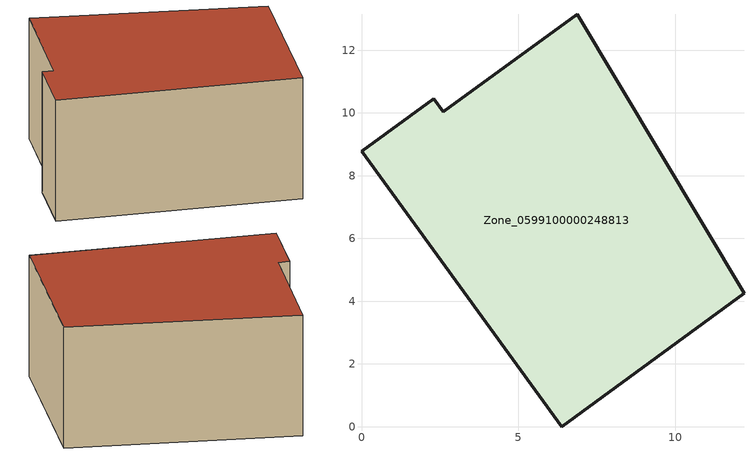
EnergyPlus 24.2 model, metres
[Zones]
Zone_0599100000248813
 floor ground (C_G): 2.61,10.04 6.88,13.14 12.19,4.25 6.38,0 0,8.77 2.31,10.45 z0
 wall outside (C_F): 6.38,0 12.19,4.25 6.88,13.14 2.61,10.04 2.31,10.45 0,8.77 6.38,0 z0:5.77
 roof outside (C_R): 6.88,13.14 2.61,10.04 2.31,10.45 0,8.77 6.38,0 12.19,4.25 z5.77
[BUILDING]
Pand.0599100000248813: North Axis=0; Terrain=City; Loads Convergence Tolerance Value=0.04; Temperature Convergence Tolerance Value=0.4; Solar Distribution=FullExterior; Maximum Number of Warmup Days=25; Minimum Number of Warmup Days=1
[Site:Location]
Rotterdam.The.Hague.AP_ZH_NLD Design_Conditions: Latitude=51.96; Longitude=4.45; Time Zone=1; Elevation=-4.5
[SITE:GROUNDTEMPERATURE:BUILDINGSURFACE]
18, 18, 18, 18, 18, 18, 18, 18, 18, 18, 18, 18
[MATERIAL] Thermal Absorptance=0.9; Solar Absorptance=0.7; Visible Absorptance=0.7
Name | Roughness | Thickness | Conductivity | Density | Specific Heat
G.TI.1992-2005 | MediumSmooth | 0.15 | 0.06 | 540 | 1210
F.TI.1992-2005 | Rough | 0.3 | 0.12 | 1920 | 840
R.TI.1992-2005 | MediumRough | 0.2 | 0.08 | 1500 | 1000
[CONSTRUCTION]
C_G: G.TI.1992-2005
C_F: F.TI.1992-2005
C_R: R.TI.1992-2005
[ZONE]
Zone_0599100000248813: Type=1; Multiplier=1; Ceiling Height=Autocalculate; Volume=Autocalculate; Floor Area=autocalculate; Part of Total Floor Area=Yes
[ZONEINFILTRATION:DESIGNFLOWRATE]
Infil_Zone_0599100000248813: Zone or ZoneList or Space or SpaceList=Zone_0599100000248813; Schedule=AlwaysOn; Design Flow Rate Calculation Method=Flow/Area; Flow Rate per Floor Area=0.0015; Constant Term Coefficient=1; Temperature Term Coefficient=0; Velocity Term Coefficient=0; Velocity Squared Term Coefficient=0
[HVACTEMPLATE:ZONE:IDEALLOADSAIRSYSTEM]
Zone_0599100000248813: Maximum Heating Supply Air Temperature=50; Minimum Cooling Supply Air Temperature=13; Maximum Heating Supply Air Humidity Ratio=0.0156; Minimum Cooling Supply Air Humidity Ratio=0.0077; Heating Limit=NoLimit; Cooling Limit=NoLimit; Dehumidification Control Type=ConstantSensibleHeatRatio; Cooling Sensible Heat Ratio=0.7; Dehumidification Setpoint=60; Humidification Control Type=None; Humidification Setpoint=30; Outdoor Air Method=None; Outdoor Air Flow Rate per Person=0.00944; Outdoor Air Flow Rate per Zone Floor Area=0; Outdoor Air Flow Rate per Zone=0; Demand Controlled Ventilation Type=None; Outdoor Air Economizer Type=NoEconomizer; Heat Recovery Type=None; Sensible Heat Recovery Effectiveness=0.7; Latent Heat Recovery Effectiveness=0.65
[ZONECONTROL:THERMOSTAT]
ThermostatControl_Zone_0599100000248813: Zone or ZoneList=Zone_0599100000248813; Control Type Schedule=DualSetpointControlType; Control 1=Thermostat_Zone_0599100000248813; Temperature Difference Between Cutout And Setpoint=0
[THERMOSTATSETPOINT:DUALSETPOINT]
Thermostat_Zone_0599100000248813: Heating Setpoint Temperature Schedule=HeatingSetpoint_Zone_0599100000248813; Cooling Setpoint Temperature Schedule=CoolingSetpoint_Zone_0599100000248813
[SCHEDULE:COMPACT]
HeatingSetpoint_Zone_0599100000248813: Through: 12/31, For: AllDays, Until: 24:00, 21
CoolingSetpoint_Zone_0599100000248813: Through: 12/31, For: AllDays, Until: 24:00, 24
DualSetpointControlType: Through: 12/31, For: AllDays, Until: 24:00, 4
AlwaysOn: Through: 12/31, For: AllDays, Until: 24:00, 1
